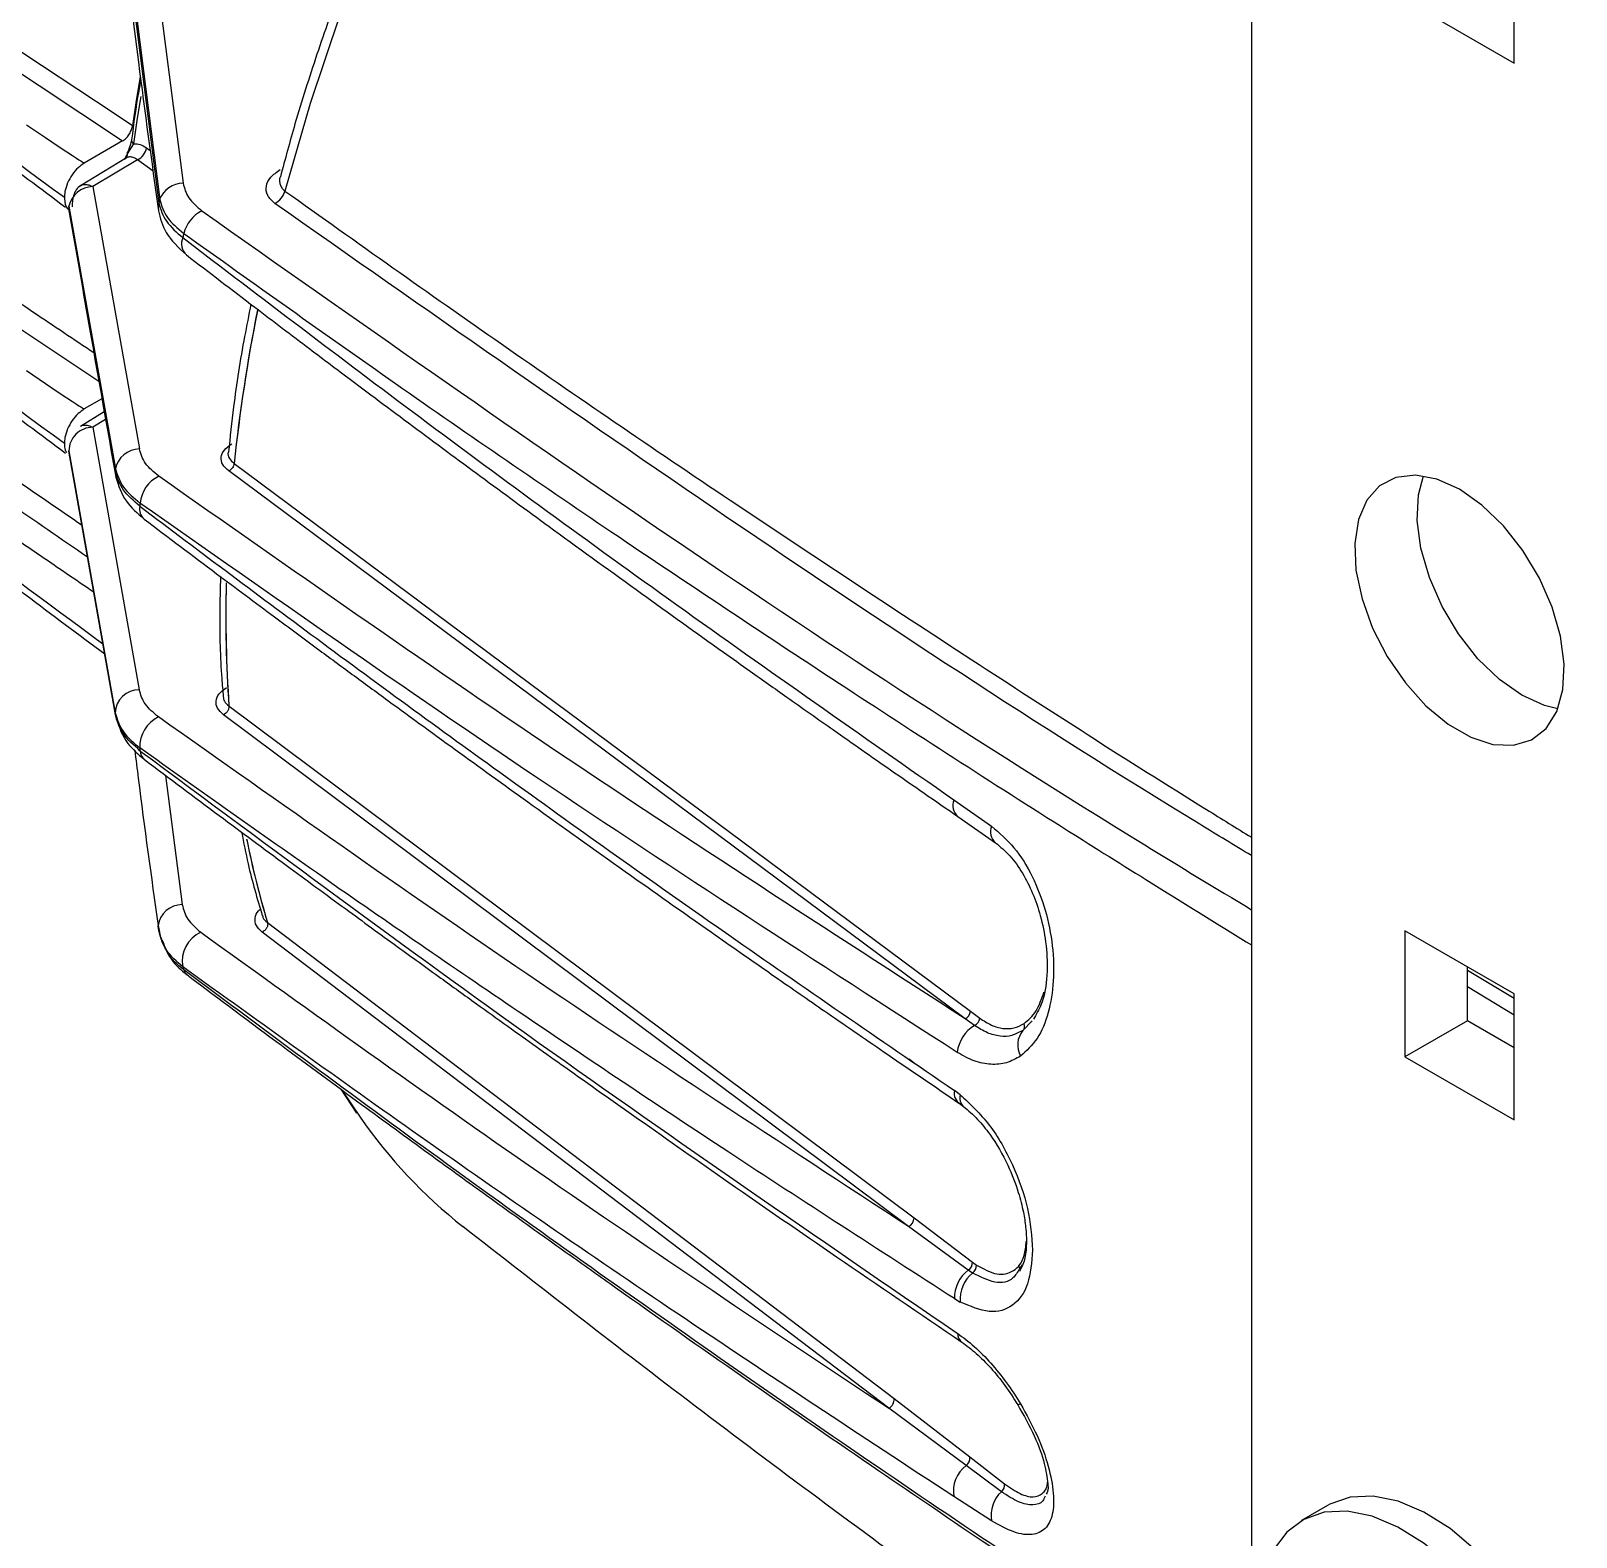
# Model space of a CAD drawing. Extents: x 6 to 134, y 3 to 97.
# Drawn here: x 9.972 to 13.255, y 75.824 to 79.024 of the extents above; entities that cross this region are included whole.
import ezdxf

# ---------------------------------------------------------------- set-up
doc = ezdxf.new("R2010")
doc.units = 0
doc.header["$MEASUREMENT"] = 0
doc.layers.add('OBJECT', color=7, linetype='CONTINUOUS')

msp = doc.modelspace()

# ---------------------------------------------------------------- linework, layer by layer
at = {"layer": 'OBJECT'}
for p, q in [((12.5649, 82.4815), (12.5649, 75.6139)), ((9.1492, 79.4654), (10.1672, 78.7899)), ((10.2218, 79.2745), (10.2956, 78.7001)), ((10.1711, 79.2359), (10.2442, 78.6577)), ((10.173, 79.2424), (10.246, 78.6651)), ((13.1228, 78.9553), (13.1228, 79.2231)), ((12.8908, 79.0892), (13.1228, 78.9553)), ((10.1672, 78.7899), (10.0858, 78.743)), ((10.1779, 78.7624), (10.1912, 78.7837)), ((10.2178, 78.7754), (10.226, 78.7695)), ((10.1754, 78.754), (10.0776, 78.6948)), ((10.199, 78.7496), (10.1038, 78.6928)), ((10.1739, 78.7527), (10.1703, 78.7504)), ((10.2319, 78.726), (10.199, 78.7496)), ((10.1038, 78.6928), (10.2028, 78.1355)), ((10.1516, 78.0881), (10.0531, 78.6505)), ((10.0532, 78.6511), (10.152, 78.093)), ((10.1233, 78.242), (10.0858, 78.2204)), ((10.1282, 78.2142), (10.0776, 78.1835)), ((10.1311, 78.1978), (10.1038, 78.1815)), ((10.1038, 78.1815), (10.2024, 77.624)), ((10.0531, 78.1314), (10.1516, 77.5747)), ((10.152, 77.5703), (10.0532, 78.1309)), ((11.9569, 76.9249), (10.3926, 78.0887)), ((10.4041, 78.1046), (11.9684, 76.9408)), ((11.8367, 76.4834), (10.3816, 77.5709)), ((10.393, 77.5894), (10.393, 77.5885)), ((10.3932, 77.5893), (11.8483, 76.5016)), ((10.3932, 77.5883), (10.3932, 77.5893)), ((10.2583, 77.442), (10.2937, 77.1674)), ((11.9327, 77.3901), (12.013, 77.3339)), ((11.9415, 77.3545), (12.0213, 77.2988)), ((10.2427, 77.1229), (10.2486, 77.0943)), ((11.7945, 76.0975), (10.4638, 77.1088)), ((10.4748, 77.1296), (10.4753, 77.1263)), ((10.475, 77.1295), (11.8058, 76.1177)), ((10.4755, 77.1262), (10.475, 77.1295)), ((13.1228, 76.9777), (12.8908, 77.1115)), ((12.8908, 77.1115), (12.8908, 76.8437)), ((10.2488, 77.0967), (10.2508, 77.0909)), ((10.2504, 77.0886), (10.2597, 77.0717)), ((13.0238, 76.9205), (13.0238, 77.0348)), ((13.0238, 77.0278), (13.1228, 76.9687)), ((13.1228, 76.9326), (13.0238, 76.9927)), ((13.1228, 76.7098), (13.1228, 76.9777)), ((11.9684, 76.9408), (11.9879, 76.9263)), ((11.9768, 76.9106), (11.9569, 76.9249)), ((12.0994, 76.9206), (12.0797, 76.8997)), ((12.106, 76.9314), (12.1024, 76.9237)), ((13.0238, 76.9205), (12.8908, 76.8437)), ((13.1228, 76.8633), (13.0238, 76.9205)), ((12.0797, 76.8997), (12.0675, 76.8943)), ((11.8483, 76.8307), (11.8381, 76.8388)), ((12.8908, 76.8437), (13.1228, 76.7098)), ((10.6307, 76.7755), (10.6643, 76.7241)), ((10.6353, 76.7703), (10.6716, 76.7156)), ((11.9463, 76.7635), (11.934, 76.7724)), ((11.9439, 76.7455), (11.9535, 76.7385)), ((11.9634, 76.3909), (11.8367, 76.4834)), ((11.8483, 76.5016), (11.9726, 76.4075)), ((11.9728, 76.3845), (11.9634, 76.3909)), ((11.9726, 76.4075), (11.9811, 76.4014)), ((12.0738, 76.3959), (12.0704, 76.3979)), ((12.078, 76.4019), (12.0724, 76.3939)), ((11.934, 76.3303), (11.9463, 76.323)), ((11.8058, 76.1177), (11.9671, 75.994)), ((11.9589, 75.9758), (11.7945, 76.0975)), ((11.9671, 75.994), (12.0406, 75.937)), ((12.0339, 75.92), (11.9589, 75.9758)), ((12.013, 75.858), (11.9327, 75.9096)), ((12.7266, 75.8905), (12.6714, 75.8586))]:
    msp.add_line(p, q, dxfattribs=at)
at = {"layer": 'OBJECT', "flags": 128}
for points in [[(12.3716, 81.3749), (12.2274, 81.2749), (12.0845, 81.1644), (11.9437, 81.0438), (11.8055, 80.9138), (11.6705, 80.7749), (11.5395, 80.6278), (11.413, 80.4731), (11.2916, 80.3117), (11.1759, 80.1442), (11.0663, 79.9714), (10.9635, 79.7941), (10.8679, 79.6132), (10.78, 79.4294), (10.7001, 79.2437), (10.6286, 79.0569), (10.5658, 78.8698), (10.5121, 78.6834)], [(10.1881, 78.8222), (10.1495, 78.8479), (9.9949, 78.9504), (9.3767, 79.3607), (9.1715, 79.4968)], [(10.2047, 78.9259), (10.1962, 78.876), (10.1881, 78.8222)], [(10.1912, 78.7837), (10.199, 78.8385), (10.2063, 78.8843)], [(9.9633, 78.8245), (10.0036, 78.7972), (10.0306, 78.779), (10.0487, 78.7669), (10.0608, 78.7588), (10.0689, 78.7535), (10.0744, 78.7499), (10.0781, 78.7476), (10.0805, 78.746), (10.0822, 78.745), (10.0833, 78.7443), (10.0841, 78.7438), (10.0846, 78.7435), (10.085, 78.7433), (10.0852, 78.7432), (10.0854, 78.7431), (10.0855, 78.7431), (10.0856, 78.743), (10.0857, 78.743), (10.0857, 78.743), (10.0857, 78.743), (10.0858, 78.743), (10.0858, 78.743), (10.0858, 78.743), (10.0858, 78.743), (10.0858, 78.743)], [(10.1779, 78.7624), (10.1773, 78.7632), (10.177, 78.7638), (10.177, 78.7643), (10.1771, 78.7644)], [(10.0531, 78.6505), (10.0531, 78.6417), (10.0539, 78.6377)], [(10.2442, 78.6577), (10.2427, 78.6481), (10.2432, 78.6416)], [(9.9633, 78.3019), (10.0036, 78.2746), (10.0306, 78.2564), (10.0487, 78.2443), (10.0608, 78.2363), (10.0689, 78.2309), (10.0744, 78.2273), (10.0781, 78.225), (10.0805, 78.2234), (10.0822, 78.2224), (10.0833, 78.2217), (10.0841, 78.2212), (10.0846, 78.2209), (10.085, 78.2207), (10.0852, 78.2206), (10.0854, 78.2205), (10.0855, 78.2205), (10.0856, 78.2204), (10.0857, 78.2204), (10.0857, 78.2204), (10.0857, 78.2204), (10.0858, 78.2204), (10.0858, 78.2204), (10.0858, 78.2204), (10.0858, 78.2204), (10.0858, 78.2204)], [(10.1516, 78.0881), (10.1518, 78.0794), (10.1526, 78.0758)], [(13.0068, 78.0498), (12.9589, 78.0714), (12.9133, 78.08), (12.872, 78.0751), (12.837, 78.0571), (12.81, 78.0266), (12.7922, 77.9853), (12.7844, 77.9349), (12.787, 77.8778), (12.7999, 77.8168), (12.8225, 77.7546), (12.8536, 77.6942), (12.892, 77.6385), (12.9357, 77.5899), (12.9827, 77.5508), (13.0309, 77.523), (13.0779, 77.5078), (13.1216, 77.5059), (13.16, 77.5174), (13.1912, 77.5418), (13.2137, 77.5779), (13.2266, 77.6241), (13.2292, 77.6781), (13.2214, 77.7375), (13.2036, 77.7994), (13.1766, 77.8611), (13.1416, 77.9195), (13.1003, 77.972), (13.0547, 78.0161), (13.0068, 78.0498)], [(13.1397, 77.6121), (13.0919, 77.6457), (13.0462, 77.6899), (13.005, 77.7424), (12.97, 77.8008), (12.943, 77.8624), (12.9251, 77.9244), (12.9173, 77.9838), (12.9199, 78.0378), (12.9305, 78.0783)], [(13.2161, 77.5836), (13.1876, 77.5905), (13.1397, 77.6121)], [(10.152, 77.5703), (10.1536, 77.5627), (10.1539, 77.562)], [(10.2442, 77.1121), (10.2427, 77.1215), (10.2427, 77.1229)], [(10.3079, 77.0155), (10.3068, 77.0162), (10.3047, 77.0176)], [(12.0746, 76.1064), (12.0717, 76.1051), (12.0697, 76.1046), (12.0688, 76.1046), (12.0688, 76.1047)], [(13.2547, 75.333), (13.2497, 75.3996), (13.2349, 75.4699), (13.2109, 75.5415), (13.1783, 75.6121), (13.1382, 75.6795), (13.0919, 75.7415), (13.0409, 75.7961), (12.9868, 75.8416), (12.9314, 75.8764), (12.8765, 75.8996), (12.8237, 75.9102), (12.7749, 75.9081), (12.7315, 75.8932), (12.7266, 75.8905)], [(13.1995, 75.3011), (13.1945, 75.3678), (13.1798, 75.438), (13.1557, 75.5096), (13.1231, 75.5803), (13.083, 75.6477), (13.0367, 75.7097), (12.9857, 75.7643), (12.9317, 75.8097), (12.8763, 75.8446), (12.8213, 75.8677), (12.7686, 75.8784), (12.7197, 75.8762), (12.6764, 75.8613), (12.6399, 75.8342), (12.6114, 75.7956), (12.5919, 75.7469), (12.582, 75.6896), (12.582, 75.6256), (12.5822, 75.6239)]]:
    msp.add_lwpolyline(points, dxfattribs=at)
at = {"layer": 'OBJECT'}
for centre, radius, start, end in [((10.1954, 78.7921), 0.00944, 174.0158, 243.5353), ((10.1829, 78.7812), 0.0354, 297.054, 350.6025), ((10.1614, 78.7643), 0.0166, 315.9481, 353.4651), ((10.1048, 78.64), 0.0528, 91.0022, 167.8435), ((10.2965, 78.6461), 0.0541, 90.9966, 159.3445), ((10.4707, 78.6955), 0.0431, 297.294, 343.7304), ((14.4427, 77.6606), 4.3153, 166.5384, 166.6405), ((10.37, 78.5743), 0.0753, 117.2272, 165.1843), ((10.3248, 78.5716), 0.0324, 156.5833, 226.9515), ((14.5513, 77.5878), 4.3714, 166.698, 166.8201), ((14.0684, 77.7134), 3.6853, 168.7758, 173.9052), ((14.0392, 77.7177), 3.6556, 168.7882, 173.9256), ((10.1033, 78.1313), 0.0502, 89.4125, 179.9252), ((10.2036, 78.0829), 0.0526, 90.9191, 168.984), ((13.5435, 77.8054), 3.4037, 175.1533, 175.2354), ((10.2776, 78.0118), 0.074, 117.1104, 173.2545), ((13.6481, 77.7314), 3.456, 175.2018, 175.3123), ((10.2325, 78.0084), 0.0294, 169.3273, 228.4396), ((13.1225, 77.7801), 2.7361, 178.5108, 183.9953), ((13.1217, 77.7799), 2.7352, 178.5463, 183.9959), ((10.2021, 77.5735), 0.0505, 89.6486, 178.6565), ((12.6526, 77.8054), 2.5116, 185.2691, 185.3698), ((10.2748, 77.5022), 0.0712, 116.1926, 181.4316), ((10.3864, 77.5807), 0.0109, 52.0668, 53.2922), ((12.7539, 77.7314), 2.5608, 185.1753, 185.3103), ((10.2297, 77.4953), 0.0255, 181.9788, 231.0364), ((11.9621, 77.3785), 0.0316, 158.3778, 229.3319), ((12.0425, 77.3223), 0.0316, 158.3668, 228.1168), ((12.2958, 77.6783), 1.9019, 191.2757, 196.7697), ((12.2887, 77.6764), 1.8944, 191.2758, 196.7804), ((10.2939, 77.1157), 0.0517, 90.1467, 172.031), ((10.3609, 77.0475), 0.0671, 114.3531, 190.5246), ((10.4687, 77.1217), 0.01, 51.0074, 52.371), ((12.0164, 77.5878), 1.8079, 197.7942, 198.0143), ((10.3194, 77.0358), 0.0234, 197.7476, 230.9084), ((11.9477, 76.9437), 0.0209, 296.0767, 352.0008), ((12.017, 76.8447), 0.0773, 121.3911, 173.6443), ((11.9671, 76.9293), 0.021, 297.446, 351.8022), ((12.0697, 76.9087), 0.0135, 318.0944, 25.1803), ((12.1158, 76.869), 0.0474, 139.6872, 209.5943), ((11.9598, 76.7669), 0.0264, 167.8759, 240.4341), ((11.9705, 76.7569), 0.0251, 164.9275, 227.5832), ((11.5702, 77.3417), 1.0952, 214.8683, 231.6114), ((11.8281, 76.5017), 0.0202, 295.3163, 359.663), ((12.0088, 76.3314), 0.0748, 127.3147, 180.8473), ((12.0178, 76.3287), 0.0717, 128.8736, 184.5849), ((11.9522, 76.4079), 0.0204, 303.4641, 358.8442), ((11.9614, 76.4006), 0.0196, 305.2616, 2.3789), ((11.9648, 76.2573), 0.0245, 181.3879, 233.2174), ((11.7868, 76.115), 0.0192, 293.7441, 8.1333), ((11.9483, 75.9915), 0.0189, 303.9006, 7.5307), ((12.0011, 75.9208), 0.0693, 127.5631, 189.2915), ((12.0795, 75.8702), 0.0675, 132.4976, 190.3867), ((12.0223, 75.9344), 0.0184, 308.768, 8.1629)]:
    msp.add_arc(centre, radius, start, end, dxfattribs=at)
for points, knots in [([(10.9918, 79.8845), (10.9589, 79.8261), (10.9129, 79.7444), (10.8498, 79.6218), (10.7983, 79.5169), (10.7405, 79.3908), (10.6841, 79.2576), (10.6296, 79.1176), (10.5788, 78.973), (10.5357, 78.8376), (10.5123, 78.751), (10.5023, 78.7136)], [0, 0, 0, 0, 0.154604, 0.216478, 0.319191, 0.42556, 0.53941, 0.657958, 0.780079, 0.904879, 1, 1, 1, 1]), ([(8.9563, 79.4788), (8.9656, 79.4662), (8.9935, 79.4283), (9.0713, 79.3795), (9.1468, 79.3204), (9.2165, 79.2689), (9.2776, 79.2232), (9.3328, 79.182), (9.3891, 79.1399), (9.4468, 79.0968), (9.5059, 79.0526), (9.57, 79.0048), (9.6506, 78.9446), (9.7586, 78.8639), (9.8937, 78.7629), (9.9928, 78.6889), (10.046, 78.6492)], [0, 0, 0, 0, 0.039091, 0.117224, 0.187566, 0.250077, 0.304761, 0.353747, 0.400065, 0.457708, 0.510651, 0.56107, 0.632161, 0.730191, 0.855161, 1, 1, 1, 1]), ([(10.0434, 78.6695), (9.7889, 78.8573), (9.509, 79.0639), (9.2044, 79.2895), (9.1275, 79.3457), (9.0536, 79.4029), (8.9875, 79.4443), (8.9645, 79.4731), (8.9588, 79.4803)], [0, 0, 0, 0, 0.697915, 0.767706, 0.837498, 0.907289, 0.97702, 1, 1, 1, 1]), ([(10.169, 79.2186), (10.1794, 79.1316), (10.2022, 78.9391), (10.2287, 78.7469), (10.2432, 78.6417)], [0, 0, 0, 0, 0.452506, 1, 1, 1, 1]), ([(10.1061, 78.3395), (10.0636, 78.368), (9.8159, 78.5338), (9.5, 78.7453), (9.2268, 78.9283), (9.1586, 78.974)], [0, 0, 0, 0, 0.134736, 0.784101, 1, 1, 1, 1]), ([(8.9496, 78.9645), (8.9606, 78.9492), (8.9899, 78.9086), (9.0703, 78.8574), (9.1461, 78.7984), (9.2158, 78.7469), (9.277, 78.701), (9.3322, 78.6598), (9.3885, 78.6177), (9.4463, 78.5746), (9.5055, 78.5304), (9.5696, 78.4825), (9.6503, 78.4222), (9.7584, 78.3415), (9.8936, 78.2405), (9.9928, 78.1664), (10.046, 78.1266)], [0, 0, 0, 0, 0.046619, 0.124136, 0.193928, 0.255949, 0.310207, 0.35881, 0.404765, 0.461958, 0.514488, 0.564512, 0.635047, 0.73231, 0.856303, 1, 1, 1, 1]), ([(10.0434, 78.1469), (9.7889, 78.3347), (9.509, 78.5413), (9.2044, 78.767), (9.1275, 78.8231), (9.0535, 78.8802), (8.9859, 78.9231), (8.9618, 78.9536), (8.9549, 78.9623)], [0, 0, 0, 0, 0.694451, 0.763896, 0.833341, 0.902787, 0.972171, 1, 1, 1, 1]), ([(9.1362, 78.9353), (9.3723, 78.7773), (9.6991, 78.5586), (10.026, 78.3399), (10.1168, 78.2792)], [0, 0, 0, 0, 0.722415, 1, 1, 1, 1]), ([(10.206, 78.919), (10.2044, 78.9111), (10.196, 78.8684), (10.1907, 78.8266), (10.1864, 78.7926)], [0, 0, 0, 0, 0.184881, 1, 1, 1, 1]), ([(10.1672, 78.7899), (10.1696, 78.7916), (10.1744, 78.7949), (10.1807, 78.8028), (10.1856, 78.8119), (10.1875, 78.8185), (10.188, 78.8218), (10.1881, 78.8222)], [0, 0, 0, 0, 0.242889, 0.485801, 0.728123, 0.969552, 1, 1, 1, 1]), ([(10.1859, 78.7924), (10.1851, 78.7885), (10.1834, 78.7795), (10.1794, 78.7699), (10.1772, 78.7645)], [0, 0, 0, 0, 0.43657, 1, 1, 1, 1]), ([(10.1912, 78.7837), (10.1956, 78.7837), (10.2043, 78.7837), (10.2133, 78.7782), (10.2178, 78.7754)], [0, 0, 0, 0, 0.500345, 1, 1, 1, 1]), ([(10.0858, 78.743), (10.0814, 78.74), (10.0722, 78.7337), (10.0597, 78.7186), (10.0498, 78.7008), (10.0442, 78.6835), (10.0436, 78.6737), (10.0434, 78.6695)], [0, 0, 0, 0, 0.19834, 0.412972, 0.627088, 0.843128, 1, 1, 1, 1]), ([(10.1731, 78.7521), (10.1732, 78.7527), (10.1738, 78.757), (10.176, 78.7599), (10.1779, 78.7624)], [0, 0, 0, 0, 0.148956, 1, 1, 1, 1]), ([(10.1732, 78.7527), (10.1734, 78.7533), (10.1741, 78.7551), (10.1745, 78.7547), (10.1747, 78.7544)], [0, 0, 0, 0, 0.354141, 1, 1, 1, 1]), ([(10.199, 78.7496), (10.1965, 78.7514), (10.1915, 78.7548), (10.184, 78.7562), (10.1779, 78.7555), (10.1749, 78.7534), (10.1739, 78.7527)], [0, 0, 0, 0, 0.2954367, 0.5820477, 0.8689909, 1, 1, 1, 1]), ([(10.4905, 78.6571), (10.4846, 78.6627), (10.4727, 78.6737), (10.4708, 78.6938), (10.4799, 78.7133), (10.4945, 78.7238), (10.5017, 78.729)], [0, 0, 0, 0, 0.249705, 0.499483, 0.749364, 1, 1, 1, 1]), ([(10.5021, 78.7136), (10.5018, 78.713), (10.5001, 78.7096), (10.5004, 78.7033), (10.5019, 78.6957), (10.5058, 78.6888), (10.5101, 78.6852), (10.5121, 78.6834)], [0, 0, 0, 0, 0.059466, 0.31203, 0.55178, 0.780428, 1, 1, 1, 1]), ([(10.0782, 78.6951), (10.0747, 78.6924), (10.068, 78.6872), (10.0626, 78.6746), (10.0602, 78.6619), (10.06, 78.6534), (10.0599, 78.6497)], [0, 0, 0, 0, 0.297141, 0.574412, 0.81461, 1, 1, 1, 1]), ([(10.078, 78.6947), (10.0791, 78.6954), (10.0819, 78.6971), (10.0878, 78.6978), (10.0954, 78.6969), (10.101, 78.6942), (10.1038, 78.6928)], [0, 0, 0, 0, 0.156128, 0.424602, 0.705895, 1, 1, 1, 1]), ([(10.2956, 78.7001), (10.2985, 78.6894), (10.3042, 78.668), (10.325, 78.6502), (10.3355, 78.6413)], [0, 0, 0, 0, 0.498689, 1, 1, 1, 1]), ([(10.5121, 78.6834), (10.6648, 78.5748), (10.9757, 78.3537), (11.4621, 78.0218), (11.9619, 77.6924), (12.3318, 77.4542), (12.533, 77.3302), (12.5649, 77.3105)], [0, 0, 0, 0, 0.231262, 0.470911, 0.718956, 0.955443, 1, 1, 1, 1]), ([(10.0434, 78.6695), (10.0438, 78.6647), (10.0447, 78.6548), (10.0491, 78.6461), (10.0534, 78.6441), (10.0541, 78.6438)], [0, 0, 0, 0, 0.434823, 0.905363, 1, 1, 1, 1]), ([(10.0531, 78.6505), (10.0531, 78.6505), (10.0531, 78.6506), (10.0531, 78.6507), (10.0531, 78.6508), (10.0531, 78.6509), (10.0531, 78.651), (10.0531, 78.6511), (10.0531, 78.6512), (10.0531, 78.6512), (10.0531, 78.6512), (10.0531, 78.6512), (10.0531, 78.6512), (10.0532, 78.6511), (10.0532, 78.6511)], [0, 0, 0, 0, 0.148715, 0.270423, 0.325985, 0.381078, 0.499318, 0.560288, 0.614892, 0.666468, 0.718939, 0.776042, 0.840716, 1, 1, 1, 1]), ([(10.2442, 78.6577), (10.2481, 78.6445), (10.2558, 78.6186), (10.2821, 78.5957), (10.295, 78.5845)], [0, 0, 0, 0, 0.50905, 1, 1, 1, 1]), ([(10.246, 78.6651), (10.2499, 78.6521), (10.2576, 78.6264), (10.2841, 78.6044), (10.2971, 78.5936)], [0, 0, 0, 0, 0.5068021, 1, 1, 1, 1]), ([(12.5649, 77.2715), (12.5282, 77.2937), (12.1449, 77.5259), (11.4477, 77.9855), (10.8094, 78.4334), (10.4905, 78.6571)], [0, 0, 0, 0, 0.050243, 0.525532, 1, 1, 1, 1]), ([(9.0465, 78.614), (9.0539, 78.5977), (9.0678, 78.5667), (9.1033, 78.5239), (9.1504, 78.4872), (9.2529, 78.4183), (9.3696, 78.3366), (9.5042, 78.2441), (9.6386, 78.1516), (9.7845, 78.0514), (9.9268, 77.9539), (10.022, 77.8889), (10.0767, 77.8517), (10.1014, 77.835), (10.1059, 77.8319)], [0, 0, 0, 0, 0.050666, 0.096203, 0.141735, 0.187695, 0.369206, 0.459961, 0.550716, 0.732227, 0.853263, 0.934017, 0.987898, 1, 1, 1, 1]), ([(10.0539, 78.6377), (10.0687, 78.553), (10.1014, 78.3657), (10.1345, 78.1784), (10.1526, 78.0759)], [0, 0, 0, 0, 0.4524788, 1, 1, 1, 1]), ([(10.2432, 78.6417), (10.2472, 78.6259), (10.256, 78.5911), (10.2862, 78.5632), (10.3026, 78.5479)], [0, 0, 0, 0, 0.4546015, 1, 1, 1, 1]), ([(10.3355, 78.6413), (10.6605, 78.4126), (11.3109, 77.9549), (12.0596, 77.4622), (12.4892, 77.2023), (12.5649, 77.1566)], [0, 0, 0, 0, 0.45142, 0.903433, 1, 1, 1, 1]), ([(10.1255, 77.7207), (9.8868, 77.897), (9.6226, 78.0921), (9.3333, 78.3061), (9.2568, 78.3624), (9.1814, 78.4191), (9.1022, 78.474), (9.0534, 78.5298), (9.0377, 78.5666), (9.0319, 78.5803)], [0, 0, 0, 0, 0.62689, 0.693687, 0.760485, 0.827282, 0.894021, 0.960358, 1, 1, 1, 1]), ([(10.295, 78.5845), (10.4623, 78.457), (10.8065, 78.1945), (11.3519, 77.796), (11.7357, 77.5278), (11.9327, 77.3901)], [0, 0, 0, 0, 0.315, 0.648332, 1, 1, 1, 1]), ([(10.2971, 78.5936), (10.4466, 78.4869), (10.7505, 78.2698), (11.2254, 77.9442), (11.7124, 77.621), (12.1604, 77.332), (12.4453, 77.1557), (12.5649, 77.0817)], [0, 0, 0, 0, 0.205677, 0.418391, 0.638146, 0.848185, 1, 1, 1, 1]), ([(10.3026, 78.5479), (10.3511, 78.5107), (10.4381, 78.444), (10.5545, 78.3558), (10.6455, 78.2873), (10.7214, 78.2304), (10.8645, 78.1237), (11.047, 77.9894), (11.2645, 77.8317), (11.4041, 77.7317), (11.5071, 77.6585), (11.585, 77.6033), (11.6843, 77.5334), (11.8052, 77.4488), (11.8935, 77.3877), (11.9412, 77.3547)], [0, 0, 0, 0, 0.091693, 0.164516, 0.218479, 0.261781, 0.305974, 0.484372, 0.598105, 0.703045, 0.737314, 0.783985, 0.843322, 0.915326, 1, 1, 1, 1]), ([(10.081, 77.973), (9.9788, 78.0432), (9.7137, 78.2252), (9.449, 78.4075), (9.2864, 78.5196)], [0, 0, 0, 0, 0.385213, 1, 1, 1, 1]), ([(9.0717, 78.5103), (9.0862, 78.4916), (9.1235, 78.4435), (9.2145, 78.3852), (9.2956, 78.3223), (9.3803, 78.2595), (9.4821, 78.1833), (9.616, 78.0834), (9.7789, 77.9616), (9.9533, 77.8314), (10.0732, 77.7418), (10.1291, 77.7)], [0, 0, 0, 0, 0.0601635, 0.154054, 0.2287385, 0.2915593, 0.3886679, 0.5130642, 0.6647535, 0.8437432, 1, 1, 1, 1]), ([(9.2657, 78.4748), (9.4283, 78.3628), (9.7037, 78.1731), (9.9797, 77.9838), (10.0928, 77.9063)], [0, 0, 0, 0, 0.590466, 1, 1, 1, 1]), ([(10.4398, 78.443), (10.4352, 78.4201), (10.4203, 78.3466), (10.4041, 78.2416), (10.3955, 78.1607), (10.3921, 78.1288)], [0, 0, 0, 0, 0.214195, 0.690167, 1, 1, 1, 1]), ([(10.0858, 78.2204), (10.0814, 78.2174), (10.0722, 78.2111), (10.0597, 78.196), (10.0498, 78.1782), (10.0442, 78.161), (10.0436, 78.1511), (10.0434, 78.1469)], [0, 0, 0, 0, 0.19834, 0.412972, 0.627088, 0.843128, 1, 1, 1, 1]), ([(10.0783, 78.1837), (10.0786, 78.184), (10.0808, 78.1856), (10.0861, 78.1865), (10.0943, 78.186), (10.1006, 78.1831), (10.1038, 78.1815)], [0, 0, 0, 0, 0.055339, 0.345778, 0.660675, 1, 1, 1, 1]), ([(10.0434, 78.1469), (10.0436, 78.1419), (10.044, 78.1341), (10.0475, 78.1294), (10.0487, 78.1277)], [0, 0, 0, 0, 0.648899, 1, 1, 1, 1]), ([(10.0532, 78.1309), (10.0532, 78.1309), (10.0531, 78.131), (10.0531, 78.1311), (10.0531, 78.1311), (10.0531, 78.1312), (10.0531, 78.1313), (10.0531, 78.1314), (10.0531, 78.1314), (10.0531, 78.1315), (10.0531, 78.1315), (10.0531, 78.1315), (10.0531, 78.1315), (10.0531, 78.1314), (10.0531, 78.1314)], [0, 0, 0, 0, 0.156286, 0.220237, 0.277102, 0.329714, 0.381607, 0.436455, 0.4974, 0.615046, 0.669825, 0.725307, 0.848112, 1, 1, 1, 1]), ([(10.2439, 78.0777), (10.2334, 78.0864), (10.2125, 78.1038), (10.206, 78.125), (10.2028, 78.1355)], [0, 0, 0, 0, 0.501551, 1, 1, 1, 1]), ([(10.3926, 78.0887), (10.3877, 78.0931), (10.378, 78.1019), (10.3753, 78.1179), (10.3816, 78.1338), (10.3932, 78.1422), (10.399, 78.1465)], [0, 0, 0, 0, 0.249736, 0.499485, 0.749259, 1, 1, 1, 1]), ([(10.3915, 78.1289), (10.3915, 78.1288), (10.3897, 78.1243), (10.3927, 78.1152), (10.4003, 78.1081), (10.404, 78.1047)], [0, 0, 0, 0, 0.012657, 0.516877, 1, 1, 1, 1]), ([(10.2036, 78.0138), (10.1907, 78.025), (10.1642, 78.0479), (10.1558, 78.0745), (10.1516, 78.0881)], [0, 0, 0, 0, 0.488528, 1, 1, 1, 1]), ([(10.152, 78.093), (10.1562, 78.0797), (10.1644, 78.0534), (10.191, 78.0314), (10.2041, 78.0205)], [0, 0, 0, 0, 0.503406, 1, 1, 1, 1]), ([(10.4041, 78.1046), (10.4038, 78.103), (10.4032, 78.0999), (10.4005, 78.0951), (10.3968, 78.0911), (10.394, 78.0895), (10.3926, 78.0887)], [0, 0, 0, 0, 0.241914, 0.5, 0.758086, 1, 1, 1, 1]), ([(10.1526, 78.0759), (10.1583, 78.0581), (10.1689, 78.025), (10.199, 77.9986), (10.213, 77.9864)], [0, 0, 0, 0, 0.536103, 1, 1, 1, 1]), ([(11.9569, 76.9249), (11.6646, 77.1136), (11.0799, 77.491), (10.5226, 77.8821), (10.2439, 78.0777)], [0, 0, 0, 0, 0.499931, 1, 1, 1, 1]), ([(11.9402, 76.8532), (11.6419, 77.0455), (11.0492, 77.4275), (10.4845, 77.8237), (10.2041, 78.0205)], [0, 0, 0, 0, 0.50338, 1, 1, 1, 1]), ([(10.2036, 78.0138), (10.3323, 77.9171), (10.5972, 77.7179), (11.0145, 77.4143), (11.4613, 77.0966), (11.7738, 76.8823), (11.934, 76.7724)], [0, 0, 0, 0, 0.22962, 0.472827, 0.72962, 1, 1, 1, 1]), ([(10.213, 77.9864), (10.2642, 77.9477), (10.3562, 77.8784), (10.4792, 77.7866), (10.5754, 77.7153), (10.6556, 77.6562), (10.8069, 77.5452), (10.9996, 77.4055), (11.2293, 77.2415), (11.3767, 77.1375), (11.4855, 77.0614), (11.5678, 77.004), (11.6726, 76.9313), (11.8003, 76.8434), (11.8935, 76.7799), (11.9438, 76.7456)], [0, 0, 0, 0, 0.091691, 0.164516, 0.21848, 0.261782, 0.305976, 0.484375, 0.598107, 0.703048, 0.737316, 0.783986, 0.843321, 0.915325, 1, 1, 1, 1]), ([(10.3751, 77.8644), (10.3744, 77.8386), (10.3725, 77.7648), (10.3747, 77.6797), (10.3799, 77.622), (10.381, 77.6092)], [0, 0, 0, 0, 0.295112, 0.844481, 1, 1, 1, 1]), ([(10.3816, 77.5709), (10.3767, 77.5753), (10.367, 77.584), (10.3643, 77.6), (10.3704, 77.6158), (10.3819, 77.6243), (10.3877, 77.6285)], [0, 0, 0, 0, 0.249768, 0.499525, 0.74928, 1, 1, 1, 1]), ([(10.2434, 77.5661), (10.2329, 77.5749), (10.212, 77.5924), (10.2056, 77.6135), (10.2024, 77.624)], [0, 0, 0, 0, 0.50157, 1, 1, 1, 1]), ([(10.381, 77.6092), (10.3813, 77.6059), (10.382, 77.5987), (10.3891, 77.5927), (10.393, 77.5894)], [0, 0, 0, 0, 0.455975, 1, 1, 1, 1]), ([(10.1516, 77.5747), (10.1558, 77.5608), (10.1642, 77.5336), (10.1907, 77.5113), (10.2036, 77.5004)], [0, 0, 0, 0, 0.511472, 1, 1, 1, 1]), ([(10.2041, 77.4944), (10.191, 77.5059), (10.1644, 77.5291), (10.1562, 77.5565), (10.152, 77.5703)], [0, 0, 0, 0, 0.4965939, 1, 1, 1, 1]), ([(10.1538, 77.5621), (10.1599, 77.5441), (10.1706, 77.5125), (10.2006, 77.4866), (10.2136, 77.4754)], [0, 0, 0, 0, 0.568307, 1, 1, 1, 1]), ([(11.8367, 76.4834), (11.565, 76.6609), (11.0218, 77.0158), (10.5028, 77.3827), (10.2434, 77.5661)], [0, 0, 0, 0, 0.500229, 1, 1, 1, 1]), ([(10.3932, 77.5883), (10.3931, 77.5867), (10.3928, 77.5842), (10.3914, 77.5807), (10.3899, 77.5781), (10.388, 77.5757), (10.3853, 77.573), (10.3831, 77.5717), (10.3816, 77.5709)], [0, 0, 0, 0, 0.2427276, 0.3724033, 0.5041631, 0.6353168, 0.7632463, 1, 1, 1, 1]), ([(10.1931, 77.4955), (10.1955, 77.4757), (10.2106, 77.3514), (10.228, 77.2272), (10.2427, 77.1229)], [0, 0, 0, 0, 0.159705, 1, 1, 1, 1]), ([(11.934, 76.3303), (11.7738, 76.4336), (11.4613, 76.635), (11.0145, 76.9344), (10.5972, 77.2208), (10.3323, 77.409), (10.2036, 77.5004)], [0, 0, 0, 0, 0.27038, 0.527173, 0.77038, 1, 1, 1, 1]), ([(10.2041, 77.4944), (10.4845, 77.2863), (11.0492, 76.8673), (11.6419, 76.4612), (11.9402, 76.2567)], [0, 0, 0, 0, 0.49662, 1, 1, 1, 1]), ([(10.2136, 77.4754), (10.2664, 77.4358), (10.3665, 77.3608), (10.5091, 77.2551), (10.6352, 77.1624), (10.7447, 77.0826), (10.8373, 77.0155), (10.9156, 76.959), (11.0033, 76.896), (11.1179, 76.8142), (11.2743, 76.7036), (11.4665, 76.569), (11.6952, 76.4107), (11.8611, 76.2981), (11.95, 76.2377)], [0, 0, 0, 0, 0.094184, 0.178279, 0.25229, 0.31622, 0.370071, 0.413844, 0.452487, 0.522312, 0.611971, 0.721467, 0.850805, 1, 1, 1, 1]), ([(12.013, 77.3339), (12.0295, 77.3199), (12.0623, 77.2919), (12.101, 77.2285), (12.1289, 77.1564), (12.1441, 77.0796), (12.1464, 77.0041), (12.1352, 76.9361), (12.1119, 76.8793), (12.087, 76.8568), (12.0746, 76.8456)], [0, 0, 0, 0, 0.125398, 0.250033, 0.374937, 0.500006, 0.625107, 0.75017, 0.875155, 1, 1, 1, 1]), ([(10.4199, 77.3214), (10.4243, 77.2988), (10.4361, 77.2374), (10.4531, 77.1801), (10.4639, 77.1438)], [0, 0, 0, 0, 0.3668478, 1, 1, 1, 1]), ([(12.0214, 77.2987), (12.0317, 77.2902), (12.0522, 77.2732), (12.0791, 77.2354), (12.1011, 77.1921), (12.1183, 77.1422), (12.1298, 77.085), (12.1326, 77.0226), (12.1253, 76.9655), (12.1119, 76.9418), (12.106, 76.9314)], [0, 0, 0, 0, 0.114352, 0.22686, 0.337108, 0.446107, 0.571315, 0.714765, 0.874347, 1, 1, 1, 1]), ([(10.2937, 77.1674), (10.2966, 77.1567), (10.3023, 77.1353), (10.3229, 77.1175), (10.3333, 77.1086)], [0, 0, 0, 0, 0.498605, 1, 1, 1, 1]), ([(10.4638, 77.1088), (10.4589, 77.1133), (10.4492, 77.1224), (10.4476, 77.1386), (10.4517, 77.151), (10.4587, 77.1565), (10.4601, 77.1577)], [0, 0, 0, 0, 0.306867, 0.61383, 0.92087, 1, 1, 1, 1]), ([(10.4645, 77.144), (10.4646, 77.1427), (10.465, 77.1374), (10.4706, 77.133), (10.4748, 77.1296)], [0, 0, 0, 0, 0.252826, 1, 1, 1, 1]), ([(10.295, 77.0353), (10.2821, 77.0465), (10.2558, 77.0693), (10.2481, 77.0976), (10.2442, 77.1121)], [0, 0, 0, 0, 0.4909503, 1, 1, 1, 1]), ([(10.3333, 77.1086), (10.5707, 76.9378), (11.0468, 76.5954), (11.5448, 76.2637), (11.7945, 76.0975)], [0, 0, 0, 0, 0.498752, 1, 1, 1, 1]), ([(10.4755, 77.1262), (10.4753, 77.1245), (10.4751, 77.1219), (10.4736, 77.1184), (10.4715, 77.1149), (10.4682, 77.1112), (10.4652, 77.1096), (10.4638, 77.1088)], [0, 0, 0, 0, 0.251185, 0.3833, 0.515924, 0.770772, 1, 1, 1, 1]), ([(10.2971, 77.0287), (10.2834, 77.0401), (10.2629, 77.0571), (10.2565, 77.0803), (10.2529, 77.0891), (10.252, 77.0913)], [0, 0, 0, 0, 0.605057, 0.902856, 1, 1, 1, 1]), ([(10.265, 77.062), (10.267, 77.058), (10.2754, 77.0413), (10.292, 77.0279), (10.3047, 77.0177)], [0, 0, 0, 0, 0.240067, 1, 1, 1, 1]), ([(11.9327, 75.9096), (11.7357, 76.0391), (11.3519, 76.2913), (10.8065, 76.6669), (10.4623, 76.9148), (10.295, 77.0353)], [0, 0, 0, 0, 0.351668, 0.685, 1, 1, 1, 1]), ([(12.549, 75.4541), (12.369, 75.5722), (11.9863, 75.8234), (11.4171, 76.2149), (10.8449, 76.621), (10.4773, 76.8946), (10.2971, 77.0287)], [0, 0, 0, 0, 0.231034, 0.491147, 0.750677, 1, 1, 1, 1]), ([(10.3079, 77.0155), (10.3734, 76.9664), (10.4951, 76.8753), (10.6652, 76.7498), (10.8079, 76.6455), (10.9249, 76.5608), (11.0255, 76.4884), (11.1196, 76.4212), (11.272, 76.3129), (11.4844, 76.1637), (11.7441, 75.9845), (11.9914, 75.8165), (12.2187, 75.6642), (12.3975, 75.5462), (12.5059, 75.4751), (12.5428, 75.4511), (12.5504, 75.4462)], [0, 0, 0, 0, 0.091394, 0.169729, 0.235019, 0.287274, 0.329576, 0.371807, 0.414711, 0.535339, 0.656432, 0.759178, 0.860398, 0.952733, 0.990285, 1, 1, 1, 1]), ([(12.0819, 76.9145), (12.0911, 76.9222), (12.1092, 76.9376), (12.1193, 76.9668), (12.1243, 76.9812)], [0, 0, 0, 0, 0.507614, 1, 1, 1, 1]), ([(12.0675, 76.8943), (12.0638, 76.8925), (12.0526, 76.887), (12.0311, 76.887), (12.0041, 76.8934), (11.9859, 76.9049), (11.9768, 76.9106)], [0, 0, 0, 0, 0.13749, 0.424017, 0.712372, 1, 1, 1, 1]), ([(11.9879, 76.9263), (11.9961, 76.9208), (12.0127, 76.9099), (12.0373, 76.9033), (12.061, 76.9037), (12.0749, 76.9108), (12.0819, 76.9145)], [0, 0, 0, 0, 0.249686, 0.500038, 0.748854, 1, 1, 1, 1]), ([(12.0746, 76.8456), (12.0649, 76.8402), (12.0454, 76.8293), (12.0117, 76.8265), (11.9763, 76.8332), (11.9522, 76.8466), (11.9402, 76.8532)], [0, 0, 0, 0, 0.251428, 0.50031, 0.75055, 1, 1, 1, 1]), ([(11.9463, 76.7635), (11.9677, 76.7436), (12.0103, 76.7038), (12.0601, 76.6154), (12.0937, 76.5199), (12.098, 76.4622), (12.1001, 76.4334)], [0, 0, 0, 0, 0.250566, 0.500351, 0.750175, 1, 1, 1, 1]), ([(11.9535, 76.7385), (11.9635, 76.7299), (11.9829, 76.7133), (12.0159, 76.6722), (12.0469, 76.6191), (12.0693, 76.561), (12.0807, 76.5162), (12.0863, 76.479), (12.0877, 76.444), (12.0838, 76.4094), (12.0762, 76.3952), (12.0721, 76.3877)], [0, 0, 0, 0, 0.1004516, 0.1939129, 0.3562303, 0.4859669, 0.5816052, 0.6580127, 0.7526992, 0.867349, 1, 1, 1, 1]), ([(10.8899, 76.484), (11.0483, 76.3604), (11.3783, 76.103), (11.8906, 75.7239), (12.2905, 75.4351), (12.5179, 75.2795), (12.5649, 75.2474)], [0, 0, 0, 0, 0.290039, 0.603907, 0.918117, 1, 1, 1, 1]), ([(11.9811, 76.4014), (11.996, 76.3933), (12.0257, 76.3772), (12.0608, 76.3863), (12.0828, 76.4119), (12.0857, 76.4412), (12.0867, 76.4518)], [0, 0, 0, 0, 0.28162, 0.56276, 0.843289, 1, 1, 1, 1]), ([(12.1001, 76.4334), (12.098, 76.4078), (12.0937, 76.3567), (12.0601, 76.3117), (12.0103, 76.2958), (11.9676, 76.3139), (11.9463, 76.323)], [0, 0, 0, 0, 0.24993, 0.499886, 0.749919, 1, 1, 1, 1]), ([(12.0724, 76.3939), (12.0681, 76.3866), (12.0563, 76.3662), (12.0213, 76.3604), (11.989, 76.3765), (11.9728, 76.3845)], [0, 0, 0, 0, 0.219392, 0.609084, 1, 1, 1, 1]), ([(11.9402, 76.2567), (11.9523, 76.2478), (11.9763, 76.23), (12.0119, 76.1936), (12.0455, 76.1522), (12.0649, 76.1216), (12.0746, 76.1064)], [0, 0, 0, 0, 0.250785, 0.500021, 0.750017, 1, 1, 1, 1]), ([(11.95, 76.2377), (11.9601, 76.2302), (11.9804, 76.2152), (12.0116, 76.1835), (12.0419, 76.1465), (12.0598, 76.1187), (12.0688, 76.1046)], [0, 0, 0, 0, 0.2447411, 0.4923193, 0.7447465, 1, 1, 1, 1]), ([(12.0746, 76.1064), (12.087, 76.0839), (12.1119, 76.0389), (12.1352, 75.9729), (12.1464, 75.9152), (12.1441, 75.8696), (12.1289, 75.8392), (12.101, 75.8264), (12.0623, 75.8307), (12.0295, 75.8489), (12.013, 75.858)], [0, 0, 0, 0, 0.124845, 0.24983, 0.374893, 0.499994, 0.625063, 0.749967, 0.874602, 1, 1, 1, 1]), ([(12.0687, 76.1047), (12.0812, 76.0823), (12.1058, 76.0381), (12.1273, 75.978), (12.1306, 75.9504), (12.1323, 75.937)], [0, 0, 0, 0, 0.345041, 0.681673, 1, 1, 1, 1]), ([(12.1266, 75.9103), (12.1251, 75.9068), (12.1201, 75.895), (12.1013, 75.8901), (12.0718, 75.8952), (12.0465, 75.9117), (12.0339, 75.92)], [0, 0, 0, 0, 0.123056, 0.414314, 0.706653, 1, 1, 1, 1]), ([(12.0406, 75.937), (12.052, 75.9291), (12.0749, 75.9133), (12.1025, 75.9067), (12.1216, 75.9149), (12.1313, 75.927), (12.1317, 75.9392), (12.1317, 75.9402)], [0, 0, 0, 0, 0.244549, 0.489373, 0.734242, 0.979133, 1, 1, 1, 1]), ([(12.1323, 75.937), (12.1324, 75.9366), (12.1344, 75.9248), (12.1316, 75.9197), (12.1289, 75.9149)], [0, 0, 0, 0, 0.041044, 1, 1, 1, 1])]:
    msp.add_open_spline(points, degree=3, knots=knots, dxfattribs=at)

doc.saveas('drawing.dxf')
